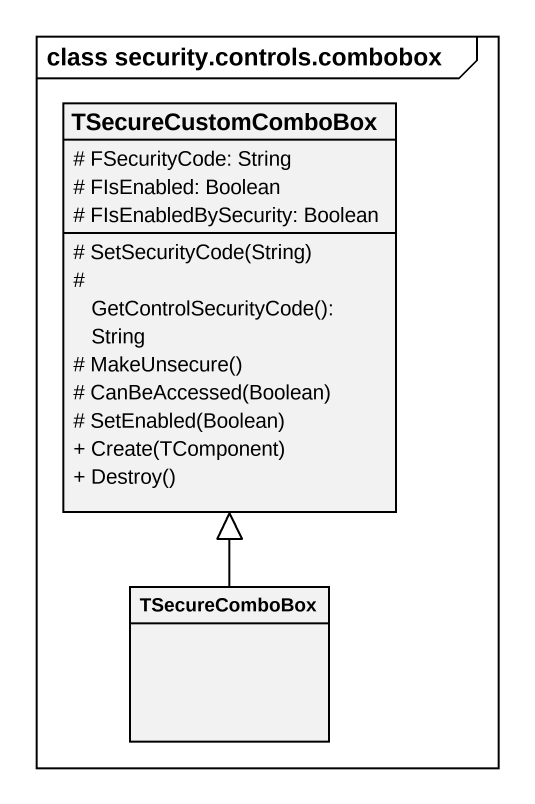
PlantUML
@startuml
mainframe class security.controls.combobox
hide circle
hide empty members
skinparam classAttributeIconSize 0
class TSecureCustomComboBox {
  # FSecurityCode: String
  # FIsEnabled: Boolean
  # FIsEnabledBySecurity: Boolean
  # SetSecurityCode(String)
  # GetControlSecurityCode(): String
  # MakeUnsecure()
  # CanBeAccessed(Boolean)
  # SetEnabled(Boolean)
  + Create(TComponent)
  + Destroy()
}
class TSecureComboBox
TSecureComboBox -up-|> TSecureCustomComboBox
@enduml
